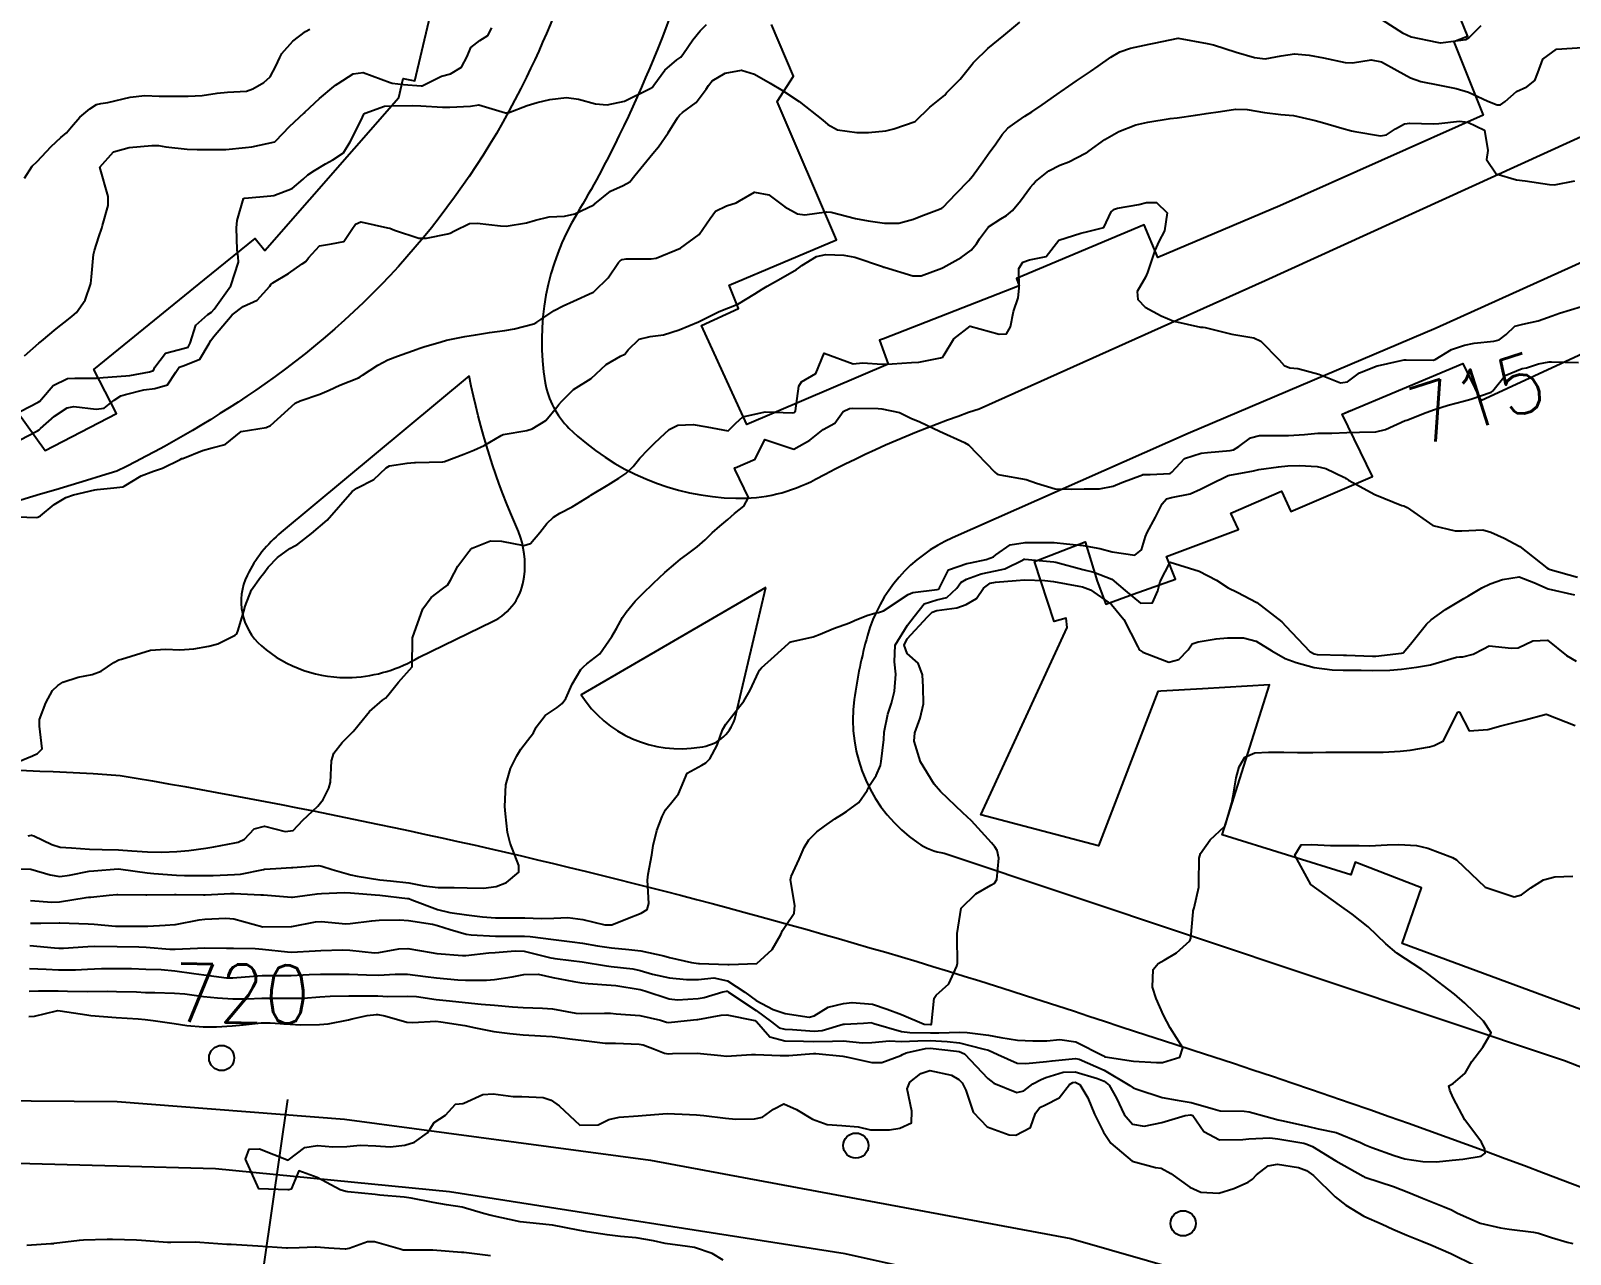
# Model space of a CAD drawing. Header units: metres. Extents: x 286371 to 293043, y 7462578 to 7466404.
# Drawn here: x 291376 to 291481.8, y 7463568.8 to 7463652.9 of the extents above; entities that cross this region are included whole.
import ezdxf
from ezdxf.enums import TextEntityAlignment as Align

# ---------------------------------------------------------------- set-up
doc = ezdxf.new("R2010")
doc.units = ezdxf.units.M
doc.header["$MEASUREMENT"] = 0
doc.linetypes.add('CONTINUO', pattern=[0])
for name, color, linetype in [('Cotas', 45, 'Continuous'), ('Curvas de Nivel 1m', 11, 'Continuous'), ('Curvas de Nivel 5m', 15, 'Continuous'), ('Edificações', 30, 'Continuous'), ('Linha Férrea', 20, 'Continuous'), ('PLACA_KM', 45, 'Continuous'), ('Postes', 20, 'Continuous'), ('Vias primárias', 230, 'Continuous')]:
    doc.layers.add(name, color=color, linetype=linetype)
doc.styles.add('Style-STANDARD', font='STANDARD.shx')

msp = doc.modelspace()

# ---------------------------------------------------------------- linework, layer by layer
at = {"layer": 'Curvas de Nivel 1m', "flags": 128}
for points, elevation in [([(291375.24, 7463624.78), (291376.43, 7463625.41), (291376.53, 7463625.48), (291376.63, 7463625.57), (291377.59, 7463626.41), (291378.46, 7463626.99), (291378.92, 7463627.08), (291380.45, 7463626.89), (291381, 7463626.96), (291381.69, 7463627.5), (291382.15, 7463627.8), (291382.47, 7463627.9), (291383.73, 7463628.21), (291384.48, 7463628.32), (291385.35, 7463628.57), (291385.94, 7463629.43), (291386.16, 7463629.77), (291386.5, 7463629.88), (291387.59, 7463630.33), (291388.23, 7463631.4), (291388.33, 7463631.6), (291388.53, 7463631.85), (291389.8, 7463633.37), (291390.56, 7463633.95), (291391.52, 7463634.39), (291392.39, 7463635.33), (291392.46, 7463635.45), (291392.59, 7463635.56), (291393.68, 7463636.22), (291394.61, 7463636.87), (291394.86, 7463637.04), (291395.05, 7463637.29), (291395.8, 7463638.11), (291396.63, 7463638.25), (291397.49, 7463638.4), (291398.03, 7463639.24), (291398.29, 7463639.6), (291398.65, 7463639.75), (291400.49, 7463639.36), (291400.65, 7463639.32), (291400.96, 7463639.2), (291402.64, 7463638.65), (291403.16, 7463638.65), (291404.64, 7463638.94), (291404.8, 7463638.99), (291405.08, 7463639.14), (291406.13, 7463639.65), (291406.65, 7463639.68), (291408.26, 7463639.48), (291408.65, 7463639.47), (291410.03, 7463639.69), (291410.66, 7463639.87), (291411.6, 7463640.1), (291412.66, 7463640.16), (291413.37, 7463640.3), (291414.67, 7463640.94), (291414.7, 7463640.97), (291414.73, 7463640.99), (291415.81, 7463641.86), (291416.69, 7463642.25), (291417.14, 7463642.52), (291417.49, 7463642.95), (291418.73, 7463644.45), (291419.11, 7463644.92), (291419.78, 7463645.88), (291420.42, 7463646.9), (291420.56, 7463647.1), (291420.77, 7463647.28), (291421.7, 7463647.96), (291422.4, 7463648.87), (291422.55, 7463649.12), (291422.8, 7463649.45), (291423.69, 7463649.97), (291424.81, 7463650.18), (291425.72, 7463649.91), (291426.8, 7463649.28), (291427.63, 7463648.79), (291428.78, 7463648.03), (291430.41, 7463646.75), (291430.76, 7463646.46), (291431.41, 7463646.08), (291432.75, 7463645.9), (291433.54, 7463645.91), (291434.75, 7463646.02), (291435.29, 7463646.14), (291436.76, 7463646.65), (291437.77, 7463647.64), (291438.79, 7463648.46), (291438.86, 7463648.55), (291438.92, 7463648.62), (291439.85, 7463649.57), (291440.67, 7463650.6), (291440.74, 7463650.68), (291440.83, 7463650.78), (291441.76, 7463651.66), (291442.85, 7463652.56), (291443.95, 7463653.47)], 711), ([(291468.87, 7463653.65), (291470.26, 7463652.74), (291470.85, 7463652.47), (291472.62, 7463652.11), (291472.84, 7463652.07), (291472.87, 7463652.07), (291473.24, 7463652.1), (291474.62, 7463652.3), (291474.85, 7463652.43), (291475.66, 7463653.26)], 711), ([(291374.42, 7463619.52), (291376.34, 7463619.44), (291376.45, 7463619.46), (291376.63, 7463619.57), (291377.56, 7463620.35), (291378.36, 7463620.81), (291378.9, 7463621), (291380.37, 7463621.34), (291380.53, 7463621.36), (291381.68, 7463621.49), (291382.3, 7463621.56), (291382.38, 7463621.59), (291383.56, 7463622.3), (291384.39, 7463622.64), (291385.01, 7463622.83), (291386.22, 7463623.43), (291386.34, 7463623.49), (291386.41, 7463623.51), (291387.77, 7463624.05), (291388.42, 7463624.23), (291389.33, 7463624.47), (291390.43, 7463625.36), (291392.15, 7463625.62), (291392.44, 7463625.76), (291394.14, 7463627.3), (291394.47, 7463627.46), (291395.84, 7463627.91), (291396.48, 7463628.2), (291397.21, 7463628.53), (291398.49, 7463629.05), (291398.61, 7463629.12), (291398.76, 7463629.23), (291399.81, 7463629.91), (291400.51, 7463630.29), (291401.17, 7463630.54), (291402.52, 7463631.02), (291402.64, 7463631.06), (291402.98, 7463631.17), (291404.17, 7463631.51), (291404.53, 7463631.62), (291405.79, 7463631.88), (291406.54, 7463632), (291407.49, 7463632.15), (291408.54, 7463632.3), (291409.21, 7463632.41), (291410.55, 7463632.76), (291410.75, 7463632.86), (291411.02, 7463633.05), (291411.94, 7463633.66), (291412.57, 7463634), (291413.27, 7463634.32), (291414.58, 7463634.91), (291414.64, 7463634.94), (291414.72, 7463634.99), (291415.66, 7463635.92), (291416.37, 7463636.97), (291416.49, 7463637.09), (291416.62, 7463637.17), (291416.89, 7463637.23), (291418.62, 7463637.21), (291418.96, 7463637.27), (291420.63, 7463637.95), (291421.9, 7463638.88), (291422.66, 7463640), (291423.04, 7463640.49), (291423.78, 7463640.85), (291424.45, 7463641.07), (291424.68, 7463641.21), (291425.71, 7463641.8), (291426.69, 7463641.62), (291427.79, 7463640.79), (291428.66, 7463640.31), (291429.18, 7463640.25), (291430.67, 7463640.44), (291430.98, 7463640.42), (291432.65, 7463640), (291433.53, 7463639.82), (291434.65, 7463639.68), (291435.64, 7463639.68), (291436.65, 7463639.95), (291437.15, 7463640.16), (291438.44, 7463640.63), (291438.6, 7463640.69), (291438.67, 7463640.74), (291439.58, 7463641.71), (291440.46, 7463642.6), (291440.56, 7463642.73), (291440.7, 7463642.91), (291441.41, 7463643.89), (291441.9, 7463644.58), (291442.25, 7463645.06), (291442.74, 7463645.76), (291443.12, 7463646.19), (291443.6, 7463646.55), (291444.29, 7463647.01), (291444.77, 7463647.33), (291445.5, 7463647.8), (291446.49, 7463648.51), (291446.66, 7463648.63), (291446.79, 7463648.72), (291447.85, 7463649.44), (291448.81, 7463650.1), (291449.33, 7463650.46), (291450.2, 7463651.07), (291450.83, 7463651.44), (291451.57, 7463651.69), (291452.84, 7463651.97), (291453.19, 7463652.04), (291454.84, 7463652.37), (291456.84, 7463652.02), (291457.26, 7463651.92), (291458.83, 7463651.42), (291460.08, 7463651.05), (291460.82, 7463650.97), (291461.93, 7463651.17), (291462.83, 7463651.3), (291463.85, 7463651.22), (291464.83, 7463651.04), (291466.32, 7463650.7), (291466.82, 7463650.68), (291468.1, 7463650.9), (291468.82, 7463650.75), (291469.9, 7463650.15), (291470.81, 7463649.65), (291471.53, 7463649.4), (291472.8, 7463649.14), (291473.95, 7463648.93), (291474.79, 7463648.68), (291476.13, 7463648.05), (291476.78, 7463647.81), (291477.01, 7463647.81), (291477.33, 7463648.04), (291478.11, 7463648.71), (291478.8, 7463649.03), (291479.35, 7463649.47), (291479.56, 7463650), (291479.9, 7463650.93), (291480.84, 7463651.62), (291482.64, 7463651.75)], 712), ([(291375.53, 7463630.56), (291376.52, 7463631.43), (291376.6, 7463631.5), (291376.69, 7463631.57), (291377.7, 7463632.4), (291378.55, 7463633.08), (291378.81, 7463633.28), (291379.11, 7463633.54), (291379.71, 7463634.38), (291380.08, 7463635.52), (291380.14, 7463635.98), (291380.28, 7463637.52), (291380.34, 7463637.8), (291380.63, 7463638.72), (291380.84, 7463639.32), (291380.9, 7463639.51), (291381.28, 7463640.89), (291381.27, 7463641.51), (291380.7, 7463643.51), (291381.65, 7463644.57), (291382.72, 7463644.87), (291384.28, 7463645.01), (291384.73, 7463645), (291385.24, 7463644.92), (291386.72, 7463644.76), (291387.39, 7463644.74), (291388.72, 7463644.72), (291389.36, 7463644.74), (291390.73, 7463644.86), (291391.15, 7463644.92), (291392.73, 7463645.26), (291392.77, 7463645.28), (291392.81, 7463645.32), (291393.75, 7463646.31), (291394.76, 7463647.25), (291394.79, 7463647.27), (291394.8, 7463647.29), (291395.82, 7463648.24), (291396.79, 7463649.05), (291396.91, 7463649.14), (291397.09, 7463649.26), (291398.12, 7463649.93), (291398.81, 7463650.03), (291400.67, 7463649.34), (291400.8, 7463649.29), (291401.58, 7463649.19), (291402.79, 7463649.1), (291402.86, 7463649.11), (291403.01, 7463649.17), (291404.2, 7463649.76), (291404.81, 7463649.94), (291405.56, 7463650.39), (291405.97, 7463651.13), (291406.22, 7463651.74), (291406.84, 7463652.23), (291407.39, 7463652.56), (291407.66, 7463653.1)], 709), ([(291375.54, 7463642.75), (291376.06, 7463643.58), (291376.4, 7463643.9), (291376.72, 7463644.25), (291377.36, 7463644.94), (291378.03, 7463645.56), (291378.42, 7463645.88), (291378.76, 7463646.28), (291379.34, 7463646.96), (291380.01, 7463647.53), (291380.47, 7463647.82), (291380.78, 7463647.9), (291381.25, 7463647.97), (291382.79, 7463648.33), (291383.81, 7463648.43), (291384.78, 7463648.4), (291385.81, 7463648.4), (291386.78, 7463648.39), (291387.75, 7463648.43), (291388.78, 7463648.61), (291389.49, 7463648.67), (291390.79, 7463648.75), (291391.23, 7463648.9), (291391.99, 7463649.34), (291392.41, 7463649.72), (291392.81, 7463650.46), (291393.08, 7463651.06), (291393.23, 7463651.32), (291393.97, 7463652.18), (291394.85, 7463652.83), (291395.15, 7463652.99)], 708), ([(291375.03, 7463602.64), (291376.09, 7463603.06), (291376.42, 7463603.23), (291376.75, 7463603.56), (291376.57, 7463605.12), (291376.55, 7463605.57), (291376.99, 7463606.71), (291377.45, 7463607.55), (291377.81, 7463607.9), (291378.16, 7463608.13), (291379.22, 7463608.48), (291380.17, 7463608.66), (291380.79, 7463608.89), (291381.68, 7463609.49), (291382.01, 7463609.66), (291382.19, 7463609.72), (291383.53, 7463610.13), (291384.2, 7463610.32), (291385.23, 7463610.4), (291386.2, 7463610.35), (291387.18, 7463610.43), (291388.2, 7463610.61), (291388.82, 7463610.77), (291390.02, 7463611.37), (291390.12, 7463611.46), (291390.22, 7463611.71), (291390.6, 7463613), (291390.71, 7463613.36), (291391.14, 7463614.47), (291391.76, 7463615.34), (291391.99, 7463615.63), (291392.28, 7463616.04), (291392.93, 7463616.69), (291393.77, 7463617.31), (291394.12, 7463617.49), (291394.31, 7463617.61), (291395.26, 7463618.35), (291396.33, 7463619.27), (291398.06, 7463621.24), (291398.37, 7463621.46), (291399.55, 7463622.05), (291400.4, 7463622.86), (291400.61, 7463623), (291401.83, 7463623.18), (291402.34, 7463623.23), (291402.4, 7463623.23), (291404.28, 7463623.27), (291404.4, 7463623.29), (291405.73, 7463623.8), (291406.41, 7463624.07), (291407.13, 7463624.39), (291408.3, 7463625.09), (291408.38, 7463625.13), (291408.43, 7463625.15), (291410.07, 7463625.42), (291410.43, 7463625.53), (291411.36, 7463626.12), (291412.12, 7463627.03), (291412.27, 7463627.22), (291412.46, 7463627.44), (291413.26, 7463628.23), (291414.48, 7463628.99), (291415.52, 7463629.96), (291416.51, 7463630.52), (291416.79, 7463630.68), (291417.02, 7463630.96), (291417.79, 7463631.69), (291418.53, 7463631.88), (291419.46, 7463631.99), (291420.54, 7463632.33), (291421.87, 7463632.88), (291422.32, 7463633.11), (291422.55, 7463633.24), (291423.28, 7463633.59), (291424.56, 7463634.1), (291425.74, 7463634.82), (291426.25, 7463635.14), (291426.58, 7463635.33), (291427.52, 7463635.86), (291428.6, 7463636.48), (291428.77, 7463636.6), (291428.97, 7463636.77), (291429.98, 7463637.39), (291430.62, 7463637.52), (291431.86, 7463637.48), (291432.61, 7463637.33), (291434.52, 7463636.69), (291434.6, 7463636.65), (291434.65, 7463636.64), (291436.6, 7463636.06), (291437.18, 7463636.06), (291438.6, 7463636.58), (291438.63, 7463636.6), (291438.69, 7463636.62), (291439.92, 7463637.3), (291440.62, 7463637.82), (291440.98, 7463638.24), (291441.19, 7463638.59), (291441.81, 7463639.41), (291442.66, 7463639.97), (291443.03, 7463640.19), (291443.46, 7463640.55), (291444.01, 7463641.21), (291444.69, 7463642.14), (291444.87, 7463642.36), (291445.04, 7463642.53), (291445.95, 7463643.27), (291446.71, 7463643.65), (291447.32, 7463643.89), (291448.46, 7463644.48), (291448.63, 7463644.57), (291448.73, 7463644.64), (291449.79, 7463645.41), (291450.75, 7463645.97), (291451.93, 7463646.42), (291452.76, 7463646.62), (291454.29, 7463646.85), (291454.76, 7463646.91), (291456.02, 7463647.1), (291456.77, 7463647.21), (291457.75, 7463647.35), (291458.77, 7463647.5), (291459.59, 7463647.48), (291460.77, 7463647.28), (291461.9, 7463647.13), (291462.77, 7463647.06), (291464.26, 7463646.73), (291464.76, 7463646.59), (291466.09, 7463646.2), (291466.75, 7463646.02), (291466.98, 7463645.96), (291468.75, 7463645.68), (291469.16, 7463645.74), (291469.78, 7463646.15), (291470.41, 7463646.49), (291470.76, 7463646.55), (291472.37, 7463646.5), (291472.76, 7463646.52), (291474.17, 7463646.67), (291474.76, 7463646.61), (291475.91, 7463646.06), (291476.13, 7463644.66), (291476.04, 7463644.05), (291476.71, 7463643.07), (291478.09, 7463642.64), (291478.7, 7463642.57), (291480.37, 7463642.32), (291480.7, 7463642.31), (291482.1, 7463642.57)], 713), ([(291375.79, 7463597.58), (291376, 7463597.62), (291376.18, 7463597.57), (291377.4, 7463596.97), (291377.99, 7463596.8), (291378.77, 7463596.75), (291379.99, 7463596.66), (291380.86, 7463596.64), (291381.99, 7463596.61), (291382.91, 7463596.55), (291383.99, 7463596.48), (291384.97, 7463596.46), (291385.99, 7463596.5), (291386.83, 7463596.57), (291387.99, 7463596.73), (291388.55, 7463596.83), (291390, 7463597.1), (291390.21, 7463597.15), (291390.65, 7463597.35), (291391.31, 7463598.05), (291392.02, 7463598.24), (291393.45, 7463597.88), (291394.01, 7463597.94), (291394.67, 7463598.65), (291395.33, 7463599.28), (291395.7, 7463599.62), (291396.05, 7463600.06), (291396.46, 7463600.86), (291396.56, 7463601.27), (291396.64, 7463602.72), (291396.8, 7463603.26), (291397.37, 7463603.99), (291398.12, 7463604.75), (291398.35, 7463605.01), (291398.53, 7463605.24), (291399.24, 7463606.12), (291400.15, 7463606.89), (291400.34, 7463607.03), (291400.51, 7463607.21), (291401.24, 7463608.13), (291402.18, 7463609.18), (291402.21, 7463611.18), (291402.91, 7463613.16), (291403.48, 7463613.94), (291404.27, 7463614.55), (291404.61, 7463614.8), (291404.81, 7463615.14), (291405.31, 7463616.11), (291406.08, 7463617.12), (291406.19, 7463617.24), (291406.31, 7463617.33), (291407.57, 7463617.84), (291408.32, 7463617.82), (291409.85, 7463617.52), (291410.31, 7463617.65), (291410.96, 7463618.41), (291411.44, 7463619.04), (291411.9, 7463619.47), (291412.34, 7463619.75), (291413.17, 7463620.19), (291414.36, 7463620.92), (291414.41, 7463620.95), (291414.47, 7463620.99), (291415.66, 7463621.69), (291416.38, 7463622.15), (291416.86, 7463622.48), (291417.37, 7463622.95), (291417.83, 7463623.52), (291418.41, 7463624.12), (291418.82, 7463624.53), (291419.22, 7463624.92), (291419.85, 7463625.5), (291420.44, 7463625.78), (291421.49, 7463625.84), (291422.44, 7463625.67), (291423.9, 7463625.39), (291424.44, 7463625.93), (291424.92, 7463626.37), (291426.45, 7463626.7), (291428.3, 7463626.63), (291428.45, 7463626.66), (291428.53, 7463626.77), (291428.77, 7463628.48), (291428.94, 7463628.77), (291429.92, 7463629.33), (291430.51, 7463630.74), (291432.5, 7463630), (291433.14, 7463630.07), (291434.5, 7463629.98), (291435.17, 7463630), (291436.51, 7463630.1), (291437.02, 7463630.13), (291438.51, 7463630.41), (291438.66, 7463630.47), (291438.75, 7463630.62), (291439.41, 7463631.73), (291440.54, 7463632.59), (291442.54, 7463632.04), (291443.03, 7463632.07), (291443.31, 7463632.55), (291443.52, 7463633.59), (291443.85, 7463634.55), (291443.92, 7463635.21), (291443.89, 7463636.55), (291444.17, 7463636.98), (291444.61, 7463637.15), (291445.76, 7463637.38), (291446.63, 7463638.5), (291448.14, 7463638.99), (291448.64, 7463639.1), (291449.73, 7463639.38), (291450.24, 7463640.45), (291450.47, 7463640.64), (291450.67, 7463640.71), (291452.13, 7463640.96), (291452.67, 7463641.08), (291453.35, 7463641.08), (291454.09, 7463640.39), (291453.9, 7463639.14), (291453.5, 7463638.4), (291453.24, 7463637.79), (291452.77, 7463636.41), (291452.73, 7463636.28), (291452.6, 7463635.95), (291452.03, 7463634.98), (291452.07, 7463634.42), (291452.57, 7463633.9), (291453.66, 7463633.3), (291454.55, 7463632.93), (291456.37, 7463632.53), (291456.55, 7463632.52), (291456.7, 7463632.5), (291457.34, 7463632.34), (291458.54, 7463632.05), (291460.04, 7463631.8), (291460.53, 7463631.56), (291461.79, 7463630.27), (291462.13, 7463629.88), (291462.51, 7463629.73), (291463.06, 7463629.69), (291464.5, 7463629.3), (291466, 7463628.69), (291466.49, 7463628.77), (291467.3, 7463629.38), (291468.51, 7463629.87), (291468.75, 7463629.92), (291469.76, 7463630.15), (291470.38, 7463630.27), (291470.52, 7463630.28), (291472.36, 7463630.25), (291472.51, 7463630.31), (291473.62, 7463630.99), (291474.53, 7463631.28), (291475.18, 7463631.42), (291476.53, 7463631.57), (291476.91, 7463631.66), (291477.38, 7463632.03), (291477.98, 7463632.59), (291478.54, 7463632.74), (291479.58, 7463632.96), (291480.55, 7463633.31), (291481.06, 7463633.48), (291482.56, 7463633.95)], 714), ([(291375.94, 7463593.14), (291377.4, 7463593.02), (291377.94, 7463593.04), (291379.76, 7463593.34), (291379.94, 7463593.35), (291380.1, 7463593.35), (291381.36, 7463593.49), (291381.88, 7463593.55), (291381.95, 7463593.55), (291383.88, 7463593.52), (291383.95, 7463593.52), (291385.83, 7463593.54), (291385.95, 7463593.54), (291387.83, 7463593.52), (291387.95, 7463593.52), (291389.7, 7463593.61), (291389.95, 7463593.61), (291391.77, 7463593.51), (291391.95, 7463593.51), (291393.88, 7463593.37), (291393.95, 7463593.37), (291395.64, 7463593.59), (291395.95, 7463593.62), (291397.53, 7463593.67), (291397.95, 7463593.65), (291399.63, 7463593.53), (291399.95, 7463593.5), (291401.86, 7463593.27), (291401.95, 7463593.26), (291402.15, 7463593.18), (291403.93, 7463592.52), (291404.77, 7463592.3), (291405.92, 7463592.14), (291407.01, 7463592.02), (291407.92, 7463591.95), (291409.04, 7463591.95), (291409.92, 7463591.94), (291411.07, 7463591.89), (291411.92, 7463591.92), (291412.87, 7463591.97), (291413.92, 7463591.82), (291415.43, 7463591.46), (291415.91, 7463591.46), (291416.98, 7463591.89), (291417.92, 7463592.27), (291418.34, 7463592.52), (291418.44, 7463592.93), (291418.36, 7463594.53), (291418.4, 7463594.93), (291418.65, 7463596.26), (291418.74, 7463596.92), (291418.99, 7463597.94), (291419.36, 7463598.91), (291419.6, 7463599.35), (291420.04, 7463599.88), (291420.5, 7463600.45), (291420.67, 7463600.9), (291421.09, 7463601.87), (291422.09, 7463602.44), (291422.36, 7463602.59), (291422.65, 7463602.87), (291423.15, 7463603.81), (291423.52, 7463604.85), (291423.74, 7463605.24), (291424.14, 7463605.76), (291424.62, 7463606.36), (291424.97, 7463606.83), (291425.41, 7463607.58), (291425.98, 7463608.82), (291426.05, 7463608.95), (291426.19, 7463609.11), (291427.08, 7463609.92), (291428.04, 7463610.79), (291428.14, 7463610.87), (291428.22, 7463610.9), (291429.75, 7463611.24), (291430.22, 7463611.42), (291431.14, 7463611.83), (291432.24, 7463612.2), (291432.6, 7463612.36), (291433.43, 7463612.71), (291434.05, 7463612.9), (291434.25, 7463612.92), (291434.59, 7463613.03), (291436.27, 7463614.16), (291436.61, 7463614.3), (291438.27, 7463614.51), (291438.36, 7463614.53), (291438.43, 7463614.62), (291439.06, 7463615.84), (291440.3, 7463616.29), (291440.56, 7463616.33), (291441.64, 7463616.57), (291442.14, 7463616.74), (291442.31, 7463616.88), (291443.3, 7463617.57), (291444.32, 7463617.73), (291445.12, 7463617.72), (291446.32, 7463617.72), (291447.16, 7463617.64), (291448.31, 7463617.52), (291449.46, 7463617.31), (291450.31, 7463617.08), (291451.86, 7463616.86), (291452.31, 7463617.22), (291452.59, 7463618.14), (291452.71, 7463618.41), (291453.29, 7463619.46), (291453.74, 7463620.39), (291454.04, 7463620.72), (291454.37, 7463620.82), (291455.66, 7463621.07), (291456.37, 7463621.39), (291457.01, 7463621.71), (291458.27, 7463622.33), (291458.37, 7463622.35), (291458.39, 7463622.36), (291460.03, 7463622.66), (291460.39, 7463622.74), (291461.74, 7463622.93), (291462.39, 7463622.99), (291463.17, 7463623.02), (291464.39, 7463622.96), (291464.98, 7463622.81), (291466.28, 7463622.2), (291466.34, 7463622.15), (291466.38, 7463622.12), (291466.55, 7463622.02), (291468.37, 7463621.03), (291470.21, 7463620.28), (291470.36, 7463620.24), (291470.58, 7463620.13), (291472.34, 7463618.89), (291473.89, 7463618.52), (291474.33, 7463618.52), (291475.79, 7463618.59), (291476.33, 7463618.44), (291477.25, 7463618.03), (291478.32, 7463617.45), (291480.18, 7463615.99), (291480.29, 7463615.91), (291480.41, 7463615.87), (291482.29, 7463615.35)], 716), ([(291375.93, 7463591.57), (291376.65, 7463591.57), (291377.91, 7463591.59), (291377.95, 7463591.59), (291379.91, 7463591.53), (291380.31, 7463591.51), (291381.79, 7463591.37), (291381.91, 7463591.36), (291382.03, 7463591.36), (291383.91, 7463591.36), (291384, 7463591.36), (291385.2, 7463591.44), (291385.86, 7463591.48), (291385.92, 7463591.49), (291387.53, 7463591.8), (291387.92, 7463591.84), (291389.37, 7463591.92), (291389.92, 7463591.88), (291391.91, 7463591.33), (291393.87, 7463591.35), (291393.91, 7463591.35), (291395.53, 7463591.67), (291395.92, 7463591.69), (291397.63, 7463591.53), (291397.92, 7463591.54), (291399.41, 7463591.73), (291399.92, 7463591.77), (291401.31, 7463591.81), (291401.92, 7463591.76), (291403.57, 7463591.51), (291403.92, 7463591.42), (291404.8, 7463591.14), (291405.9, 7463590.82), (291406.24, 7463590.78), (291407.9, 7463590.67), (291408.32, 7463590.67), (291409.9, 7463590.69), (291410.3, 7463590.66), (291411.9, 7463590.46), (291413.19, 7463590.3), (291413.89, 7463590.2), (291414.92, 7463590.02), (291415.89, 7463589.87), (291417.07, 7463589.77), (291417.89, 7463589.68), (291419.47, 7463589.33), (291419.88, 7463589.22), (291421.39, 7463588.88), (291421.87, 7463588.8), (291421.94, 7463588.8), (291423.87, 7463588.74), (291423.98, 7463588.73), (291425.87, 7463588.81), (291426.93, 7463589.76), (291427.52, 7463590.79), (291427.63, 7463591.06), (291427.91, 7463591.49), (291428.43, 7463592.27), (291428.48, 7463592.78), (291428.2, 7463594.54), (291428.23, 7463594.78), (291428.79, 7463595.96), (291429.12, 7463596.77), (291429.45, 7463597.31), (291430.01, 7463597.85), (291430.53, 7463598.23), (291431.24, 7463598.74), (291431.71, 7463599.05), (291432.03, 7463599.24), (291432.88, 7463599.87), (291433.45, 7463600.7), (291433.66, 7463601.1), (291434.07, 7463601.73), (291434.37, 7463602.4), (291434.42, 7463602.69), (291434.6, 7463604.2), (291434.63, 7463604.69), (291434.88, 7463605.94), (291435.14, 7463606.68), (291435.33, 7463607.51), (291435.44, 7463608.68), (291435.33, 7463609.54), (291435.38, 7463610.68), (291436.23, 7463612.05), (291436.68, 7463612.65), (291437.37, 7463613.52), (291438.26, 7463613.78), (291438.94, 7463613.94), (291439.62, 7463614.6), (291439.9, 7463614.98), (291440.28, 7463615.2), (291441.29, 7463615.58), (291442.29, 7463615.79), (291442.93, 7463615.92), (291444.18, 7463616.54), (291444.26, 7463616.58), (291444.3, 7463616.59), (291445.04, 7463616.52), (291446.3, 7463616.39), (291446.44, 7463616.37), (291448.29, 7463615.88), (291449.05, 7463615.69), (291450.28, 7463615.21), (291451.19, 7463614.43), (291452.25, 7463613.56), (291453.07, 7463613.59), (291453.44, 7463614.4), (291453.61, 7463615.05), (291454.29, 7463616.38), (291456.29, 7463615.77), (291457.48, 7463615.13), (291458.27, 7463614.62), (291458.9, 7463614.31), (291460.25, 7463613.61), (291461.97, 7463612.27), (291462.23, 7463611.99), (291463.88, 7463610.24), (291464.2, 7463610.07), (291464.4, 7463610.03), (291466.2, 7463609.99), (291466.42, 7463609.98), (291468.2, 7463609.92), (291468.44, 7463609.93), (291470.2, 7463610.12), (291470.31, 7463610.14), (291470.82, 7463610.74), (291471.91, 7463612.11), (291472.24, 7463612.42), (291473.21, 7463613.13), (291474.26, 7463613.75), (291474.47, 7463613.87), (291474.8, 7463614.07), (291475.72, 7463614.61), (291476.28, 7463614.88), (291477.13, 7463615.18), (291478.28, 7463615.36), (291479.29, 7463614.99), (291480.27, 7463614.54), (291482.09, 7463614.14)], 717), ([(291375.89, 7463590.03), (291377.58, 7463589.87), (291377.89, 7463589.85), (291378.2, 7463589.86), (291379.89, 7463589.98), (291380.37, 7463589.99), (291381.89, 7463589.98), (291383.4, 7463589.95), (291383.89, 7463589.92), (291385.53, 7463589.79), (291385.89, 7463589.78), (291387.43, 7463589.86), (291387.89, 7463589.88), (291389.41, 7463589.85), (291389.89, 7463589.85), (291391.39, 7463589.84), (291391.89, 7463589.79), (291393.6, 7463589.6), (291393.89, 7463589.59), (291395.5, 7463589.67), (291395.89, 7463589.7), (291397.4, 7463589.75), (291397.89, 7463589.71), (291399.58, 7463589.53), (291399.89, 7463589.55), (291401.27, 7463589.82), (291401.89, 7463589.83), (291403.49, 7463589.56), (291403.88, 7463589.5), (291405.65, 7463589.36), (291405.88, 7463589.36), (291407.44, 7463589.54), (291407.88, 7463589.57), (291409.27, 7463589.68), (291409.88, 7463589.65), (291411.72, 7463589.2), (291411.88, 7463589.16), (291411.99, 7463589.15), (291413.1, 7463589.02), (291413.87, 7463588.91), (291415.54, 7463588.64), (291415.87, 7463588.6), (291417.35, 7463588.43), (291417.86, 7463588.33), (291418.71, 7463588.07), (291419.86, 7463587.81), (291421.04, 7463587.71), (291421.86, 7463587.71), (291422.91, 7463587.81), (291423.86, 7463587.62), (291425.05, 7463586.83), (291425.84, 7463586.26), (291426.99, 7463585.64), (291427.82, 7463585.37), (291429.47, 7463585.11), (291429.82, 7463585.2), (291430.77, 7463585.8), (291431.83, 7463586.05), (291432.42, 7463586.13), (291433.83, 7463586.02), (291434.84, 7463585.67), (291435.82, 7463585.31), (291437.37, 7463584.64), (291437.81, 7463584.62), (291437.83, 7463584.62), (291437.89, 7463584.63), (291438.06, 7463586.41), (291438.2, 7463586.63), (291439.07, 7463587.4), (291439.63, 7463588.61), (291439.66, 7463588.82), (291439.64, 7463590.61), (291439.65, 7463590.87), (291439.93, 7463592.6), (291440.93, 7463593.6), (291441.96, 7463594.19), (291442.21, 7463594.32), (291442.38, 7463594.57), (291442.52, 7463596.03), (291442.4, 7463596.57), (291442.24, 7463596.81), (291442, 7463597.09), (291440.63, 7463598.6), (291440.03, 7463599.15), (291438.5, 7463600.63), (291438.06, 7463601.13), (291437.13, 7463602.65), (291436.69, 7463604.07), (291436.73, 7463604.66), (291437.11, 7463605.67), (291437.34, 7463606.65), (291437.32, 7463607.8), (291437.26, 7463608.64), (291436.97, 7463609.43), (291436.2, 7463610.1), (291436, 7463610.67), (291436.22, 7463611.11), (291437.61, 7463612.63), (291437.92, 7463612.95), (291438.25, 7463613.05), (291439.62, 7463613.24), (291440.26, 7463613.46), (291440.97, 7463613.87), (291441.45, 7463614.58), (291441.91, 7463614.94), (291442.28, 7463615.01), (291443.71, 7463615.11), (291444.28, 7463615.17), (291445.67, 7463615.12), (291446.27, 7463615.04), (291448.01, 7463614.74), (291448.27, 7463614.68), (291448.82, 7463614.47), (291450.25, 7463613.47), (291451.1, 7463612.43), (291452.07, 7463610.55), (291452.14, 7463610.42), (291452.2, 7463610.34), (291452.42, 7463610.19), (291454.19, 7463609.5), (291454.88, 7463609.68), (291455.52, 7463610.36), (291455.81, 7463610.76), (291456.21, 7463610.91), (291457.45, 7463611.1), (291458.22, 7463611.17), (291459.34, 7463611.18), (291460.21, 7463610.96), (291461.27, 7463610.28), (291462.2, 7463609.75), (291462.96, 7463609.48), (291464.19, 7463609.14), (291465.43, 7463608.97), (291466.19, 7463608.96), (291467.42, 7463608.95), (291468.19, 7463608.94), (291469.39, 7463608.96), (291470.19, 7463609.03), (291471.22, 7463609.16), (291472.19, 7463609.33), (291473.97, 7463609.85), (291474.2, 7463609.88), (291474.4, 7463609.87), (291475.13, 7463610.06), (291475.83, 7463610.43), (291476.21, 7463610.62), (291477.75, 7463610.48), (291478.21, 7463610.5), (291479.23, 7463610.98), (291480.22, 7463611.02), (291481.53, 7463609.96), (291482.2, 7463609.58)], 718), ([(291375.87, 7463588.45), (291377.01, 7463588.42), (291377.87, 7463588.37), (291379.03, 7463588.37), (291379.87, 7463588.42), (291380.82, 7463588.46), (291381.87, 7463588.47), (291382.89, 7463588.45), (291383.87, 7463588.42), (291384.92, 7463588.39), (291385.87, 7463588.29), (291387.16, 7463588.11), (291387.86, 7463588.03), (291389.41, 7463587.82), (291389.86, 7463587.81), (291391.27, 7463587.94), (291391.86, 7463587.98), (291393.2, 7463587.98), (291393.86, 7463587.98), (291395.1, 7463588.05), (291395.87, 7463588.08), (291397.05, 7463588.07), (291397.86, 7463588.07), (291399.05, 7463588.03), (291399.86, 7463588.01), (291401, 7463588.06), (291401.86, 7463588.08), (291403.1, 7463587.92), (291403.85, 7463587.81), (291405.31, 7463587.68), (291405.85, 7463587.65), (291407.3, 7463587.66), (291407.85, 7463587.7), (291409.05, 7463587.88), (291409.86, 7463588.05), (291410.85, 7463588.06), (291411.86, 7463587.84), (291413.3, 7463587.56), (291413.85, 7463587.48), (291414.29, 7463587.44), (291415.85, 7463587.32), (291416.17, 7463587.29), (291417.85, 7463587.02), (291418.17, 7463586.93), (291419.84, 7463586.37), (291420.42, 7463586.31), (291421.84, 7463586.39), (291422.25, 7463586.46), (291423.54, 7463586.85), (291423.78, 7463586.91), (291423.84, 7463586.9), (291423.93, 7463586.84), (291425.83, 7463585.57), (291426.89, 7463584.8), (291427.41, 7463584.39), (291427.81, 7463584.28), (291428.32, 7463584.26), (291429.81, 7463584.15), (291430.37, 7463584.19), (291431.81, 7463584.63), (291431.89, 7463584.64), (291433.21, 7463584.7), (291433.77, 7463584.74), (291433.81, 7463584.73), (291433.91, 7463584.69), (291435.81, 7463584.12), (291436.39, 7463584.07), (291437.81, 7463584.05), (291438.38, 7463584.05), (291439.81, 7463584.09), (291440.34, 7463584.07), (291441.8, 7463583.87), (291442.65, 7463583.71), (291443.8, 7463583.54), (291444.85, 7463583.48), (291445.8, 7463583.5), (291446.71, 7463583.59), (291447.8, 7463583.42), (291449.7, 7463582.46), (291449.77, 7463582.42), (291449.83, 7463582.39), (291451.77, 7463582.1), (291453.36, 7463581.99), (291453.77, 7463581.99), (291454.96, 7463582.37), (291455.15, 7463583), (291454.29, 7463584.38), (291453.82, 7463585.26), (291453.32, 7463586.39), (291453.07, 7463587.18), (291453.12, 7463588.4), (291453.47, 7463588.8), (291453.88, 7463589.03), (291454.72, 7463589.54), (291455.64, 7463590.36), (291455.72, 7463590.55), (291455.86, 7463592.36), (291455.87, 7463592.42), (291455.94, 7463592.63), (291456.26, 7463594.05), (291456.27, 7463594.35), (291456.29, 7463596.05), (291456.37, 7463596.35), (291457.05, 7463597.3), (291458.02, 7463598.22), (291458.07, 7463598.28), (291458.09, 7463598.32), (291458.53, 7463599.84), (291458.63, 7463600.32), (291458.82, 7463601.57), (291459.03, 7463602.31), (291459.43, 7463602.97), (291460.1, 7463603.27), (291461.05, 7463603.33), (291462.1, 7463603.32), (291463.04, 7463603.31), (291464.1, 7463603.31), (291465, 7463603.32), (291466.1, 7463603.33), (291466.96, 7463603.33), (291468.1, 7463603.32), (291468.94, 7463603.33), (291470.1, 7463603.39), (291470.78, 7463603.46), (291472.11, 7463603.68), (291472.44, 7463603.78), (291473.09, 7463604.1), (291473.94, 7463605.87), (291474.07, 7463606.08), (291474.14, 7463606.1), (291474.19, 7463606.07), (291474.85, 7463604.79), (291476.13, 7463604.89), (291477.02, 7463605.14), (291478.13, 7463605.41), (291478.61, 7463605.53), (291480.14, 7463605.93), (291480.21, 7463605.92), (291482.13, 7463605.16)], 719), ([(291375.82, 7463585.16), (291376.21, 7463585.19), (291377.74, 7463585.56), (291377.81, 7463585.57), (291377.99, 7463585.55), (291379.82, 7463585.27), (291380.1, 7463585.24), (291381.82, 7463585.09), (291383.35, 7463584.99), (291383.82, 7463584.96), (291384.37, 7463584.89), (291385.81, 7463584.67), (291386.69, 7463584.54), (291387.81, 7463584.45), (291388.73, 7463584.46), (291389.81, 7463584.52), (291390.57, 7463584.59), (291391.81, 7463584.73), (291392.41, 7463584.73), (291393.8, 7463584.63), (291394.5, 7463584.6), (291395.8, 7463584.61), (291396.41, 7463584.66), (291397.81, 7463584.93), (291398.05, 7463585), (291399.09, 7463585.23), (291399.72, 7463585.31), (291399.82, 7463585.31), (291400.31, 7463585.21), (291401.81, 7463584.77), (291402.23, 7463584.75), (291403.81, 7463584.83), (291404.16, 7463584.8), (291405.81, 7463584.54), (291406.53, 7463584.39), (291407.8, 7463584.14), (291408.89, 7463583.99), (291409.8, 7463583.9), (291411.01, 7463583.84), (291411.8, 7463583.78), (291413.2, 7463583.61), (291413.79, 7463583.53), (291415.44, 7463583.33), (291415.79, 7463583.32), (291416.15, 7463583.33), (291417.79, 7463583.27), (291418.06, 7463583.21), (291418.83, 7463582.92), (291419.52, 7463582.65), (291419.78, 7463582.6), (291420.07, 7463582.61), (291421.78, 7463582.65), (291423.4, 7463582.48), (291423.78, 7463582.43), (291425.51, 7463582.54), (291425.78, 7463582.56), (291427.48, 7463582.49), (291427.78, 7463582.48), (291428.07, 7463582.49), (291429.78, 7463582.61), (291429.93, 7463582.61), (291431.78, 7463582.43), (291432.13, 7463582.36), (291433.77, 7463581.99), (291434.46, 7463582), (291435.78, 7463582.49), (291435.89, 7463582.55), (291436.15, 7463582.66), (291437.46, 7463582.97), (291437.79, 7463582.98), (291439.61, 7463582.78), (291439.79, 7463582.76), (291440.14, 7463582.6), (291441.76, 7463580.9), (291442.17, 7463580.57), (291443.74, 7463579.94), (291444.22, 7463580.06), (291444.85, 7463580.53), (291445.43, 7463580.84), (291445.75, 7463580.96), (291446.93, 7463581.33), (291447.76, 7463581.36), (291449.3, 7463580.91), (291449.75, 7463580.72), (291450.1, 7463580.45), (291450.61, 7463579.56), (291451.12, 7463578.43), (291451.7, 7463577.76), (291452.5, 7463577.62), (291453.71, 7463577.87), (291455.31, 7463578.36), (291455.71, 7463578.41), (291455.85, 7463578.35), (291456.6, 7463577.25), (291457.69, 7463576.68), (291459.28, 7463576.71), (291459.69, 7463576.75), (291461.15, 7463576.82), (291461.69, 7463576.76), (291463.47, 7463576.45), (291463.69, 7463576.4), (291464.07, 7463576.23), (291465.67, 7463575.24), (291467.56, 7463574.18), (291467.65, 7463574.13), (291467.73, 7463574.09), (291469.64, 7463573.47), (291470.69, 7463573.08), (291471.63, 7463572.69), (291473.12, 7463572.09), (291473.62, 7463571.87), (291474.05, 7463571.65), (291475.61, 7463570.97), (291477, 7463570.64), (291477.6, 7463570.55), (291479.26, 7463570.34), (291479.6, 7463570.27), (291480.51, 7463569.98), (291481.59, 7463569.66), (291481.97, 7463569.57)], 721), ([(291423.57, 7463568.41), (291422.8, 7463568.87), (291421.58, 7463569.28), (291421.11, 7463569.36), (291419.58, 7463569.56), (291418.77, 7463569.74), (291417.59, 7463569.95), (291416.5, 7463570.05), (291415.59, 7463570.16), (291414.22, 7463570.37), (291413.6, 7463570.48), (291411.82, 7463570.82), (291411.6, 7463570.85), (291409.6, 7463571.06), (291407.61, 7463571.48), (291407.09, 7463571.63), (291405.62, 7463572.05), (291404.54, 7463572.23), (291403.62, 7463572.39), (291402.12, 7463572.69), (291401.63, 7463572.75), (291399.95, 7463572.89), (291399.63, 7463572.92), (291397.75, 7463573.12), (291397.63, 7463573.14), (291397.24, 7463573.25), (291395.65, 7463574.1), (291394.39, 7463574.56), (291393.86, 7463573.3), (291393.69, 7463573.25), (291393.63, 7463573.25), (291391.63, 7463573.33), (291390.72, 7463575.35), (291390.98, 7463576.04), (291391.68, 7463576.08), (291393.66, 7463575.3), (291394.79, 7463576.17), (291395.68, 7463576.29), (291396.73, 7463576.21), (291397.68, 7463576.23), (291398.6, 7463576.31), (291399.68, 7463576.27), (291400.67, 7463576.2), (291401.68, 7463576.33), (291402.33, 7463576.52), (291403.23, 7463577.16), (291403.41, 7463577.44), (291403.7, 7463577.88), (291404.46, 7463578.39), (291405.17, 7463579.13), (291405.67, 7463579.18), (291405.73, 7463579.2), (291407.04, 7463579.8), (291407.74, 7463579.85), (291409.13, 7463579.67), (291409.73, 7463579.66), (291411.18, 7463579.59), (291411.73, 7463579.42), (291412.28, 7463579.03), (291413.7, 7463577.69), (291414.97, 7463577.72), (291415.71, 7463578.09), (291416.42, 7463578.25), (291417.71, 7463578.33), (291418.26, 7463578.39), (291419.72, 7463578.49), (291421.25, 7463578.42), (291421.72, 7463578.4), (291422.22, 7463578.37), (291423.71, 7463578.17), (291424.44, 7463578.11), (291425.71, 7463578.12), (291426.27, 7463578.25), (291427.01, 7463578.8), (291427.73, 7463579.15), (291428.61, 7463578.77), (291429.71, 7463578.11), (291430.72, 7463577.73), (291431.71, 7463577.67), (291432.84, 7463577.57), (291433.7, 7463577.38), (291435, 7463577.38), (291435.71, 7463577.49), (291436.51, 7463577.85), (291436.54, 7463578.65), (291436.21, 7463580.2), (291436.4, 7463580.65), (291437.16, 7463581.24), (291437.77, 7463581.44), (291439.25, 7463581.13), (291439.76, 7463580.84), (291439.98, 7463580.6), (291440.24, 7463580.1), (291440.74, 7463578.59), (291441.7, 7463577.59), (291443.22, 7463577.03), (291443.69, 7463577), (291444.69, 7463577.54), (291445.04, 7463578.52), (291445.34, 7463578.91), (291445.72, 7463579.1), (291446.65, 7463579.58), (291447.37, 7463580.49), (291447.6, 7463580.63), (291447.75, 7463580.64), (291448.07, 7463580.48), (291448.63, 7463579.57), (291449.09, 7463578.46), (291449.7, 7463577.21), (291450.21, 7463576.45), (291451.67, 7463575.22), (291453.27, 7463574.79), (291453.66, 7463574.74), (291454.34, 7463574.38), (291455.64, 7463573.44), (291456.39, 7463573.1), (291457.63, 7463573.03), (291458.66, 7463573.34), (291459.65, 7463573.78), (291459.96, 7463573.98), (291460.22, 7463574.29), (291461.02, 7463574.91), (291461.67, 7463575.02), (291463.11, 7463574.79), (291463.66, 7463574.59), (291464.15, 7463574.23), (291465.63, 7463572.77), (291466.36, 7463572.19), (291467.61, 7463571.45), (291468.86, 7463570.9), (291469.6, 7463570.56), (291470.56, 7463570.13), (291471.59, 7463569.73), (291472.21, 7463569.48), (291473.58, 7463568.88), (291475.25, 7463568.06)], 722), ([(291375.7, 7463569.45), (291377.33, 7463569.56), (291377.55, 7463569.57), (291377.57, 7463569.58), (291379.31, 7463569.8), (291379.58, 7463569.82), (291381.21, 7463569.87), (291381.58, 7463569.87), (291383.23, 7463569.82), (291383.58, 7463569.8), (291385.35, 7463569.66), (291385.58, 7463569.66), (291387.31, 7463569.67), (291387.58, 7463569.66), (291389.43, 7463569.52), (291389.58, 7463569.52), (291389.73, 7463569.53), (291391.58, 7463569.41), (291392.91, 7463569.31), (291393.54, 7463569.27), (291393.57, 7463569.27), (291393.6, 7463569.27), (291394.41, 7463569.29), (291395.52, 7463569.33), (291395.57, 7463569.33), (291396.45, 7463569.26), (291397.57, 7463569.19), (291397.63, 7463569.19), (291397.85, 7463569.24), (291399.11, 7463569.7), (291399.58, 7463569.7), (291401.36, 7463569.19), (291401.57, 7463569.14), (291401.62, 7463569.14), (291403.57, 7463569.12), (291403.61, 7463569.12), (291405.57, 7463568.98), (291405.73, 7463568.96), (291407.57, 7463568.74)], 722)]:
    msp.add_lwpolyline(points, dxfattribs=dict(at, elevation=elevation))
at = {"layer": 'Curvas de Nivel 5m', "flags": 128}
for points, elevation in [([(291375.28, 7463626.76), (291376.46, 7463627.37), (291376.59, 7463627.45), (291376.7, 7463627.57), (291377.51, 7463628.52), (291378.49, 7463628.99), (291379, 7463629.02), (291380.49, 7463629.02), (291380.93, 7463629.07), (291382.49, 7463629.17), (291382.77, 7463629.2), (291384.12, 7463629.46), (291384.4, 7463629.55), (291384.5, 7463629.77), (291385.22, 7463630.73), (291386.52, 7463631.07), (291386.78, 7463631.16), (291386.91, 7463631.42), (291387.31, 7463632.65), (291388.13, 7463633.4), (291388.39, 7463633.56), (291388.56, 7463633.75), (291389.71, 7463635.37), (291390.23, 7463636.98), (291390.21, 7463637.36), (291390.15, 7463637.84), (291390.11, 7463639.36), (291390.15, 7463639.86), (291390.59, 7463641.36), (291390.65, 7463641.38), (291390.67, 7463641.39), (291392.46, 7463641.55), (291392.68, 7463641.58), (291393.93, 7463642.06), (291394.69, 7463642.69), (291395.01, 7463642.98), (291395.47, 7463643.28), (291396.23, 7463643.75), (291396.72, 7463644.02), (291397.46, 7463644.51), (291397.92, 7463645.25), (291398.2, 7463645.79), (291398.76, 7463646.95), (291398.85, 7463647.15), (291398.95, 7463647.23), (291400.28, 7463647.71), (291400.77, 7463647.74), (291402.19, 7463647.76), (291402.77, 7463647.74), (291404.27, 7463647.65), (291404.77, 7463647.64), (291406.18, 7463647.71), (291406.77, 7463647.81), (291408.59, 7463647.26), (291408.77, 7463647.25), (291410.08, 7463647.76), (291410.78, 7463647.97), (291411.65, 7463648.17), (291412.78, 7463648.31), (291413.61, 7463648.19), (291414.78, 7463647.86), (291415.59, 7463647.79), (291416.78, 7463648.05), (291418.55, 7463648.93), (291418.7, 7463649.02), (291418.8, 7463649.14), (291419.54, 7463650.18), (291420.38, 7463650.9), (291420.64, 7463651.08), (291420.83, 7463651.33), (291421.47, 7463652.26), (291421.99, 7463652.88), (291422.42, 7463653.31)], 710), ([(291374.25, 7463595.33), (291375.97, 7463595.29), (291377.3, 7463594.9), (291377.96, 7463594.79), (291378.62, 7463594.88), (291379.97, 7463595.14), (291380.3, 7463595.18), (291381.97, 7463595.3), (291382.16, 7463595.29), (291383.97, 7463595.04), (291384.42, 7463594.99), (291385.97, 7463594.88), (291386.53, 7463594.86), (291387.97, 7463594.84), (291388.5, 7463594.86), (291389.97, 7463594.91), (291390.38, 7463594.95), (291391.97, 7463595.27), (291392.03, 7463595.28), (291392.8, 7463595.32), (291393.89, 7463595.39), (291393.98, 7463595.39), (291395.73, 7463595.53), (291395.98, 7463595.5), (291396.68, 7463595.26), (291397.97, 7463594.89), (291398.4, 7463594.81), (291399.96, 7463594.56), (291400.68, 7463594.49), (291401.96, 7463594.35), (291402.98, 7463594.14), (291403.96, 7463594.03), (291405.06, 7463594.03), (291405.96, 7463594.01), (291407.09, 7463593.97), (291407.95, 7463594.09), (291408.67, 7463594.37), (291409.52, 7463595.07), (291409.51, 7463595.54), (291408.91, 7463597.08), (291408.73, 7463597.8), (291408.59, 7463599.08), (291408.56, 7463599.6), (291408.62, 7463601.08), (291408.95, 7463602.2), (291409.37, 7463603.07), (291409.64, 7463603.52), (291410.11, 7463604.13), (291410.52, 7463604.65), (291410.71, 7463605.05), (291411.32, 7463605.85), (291412.14, 7463606.4), (291412.5, 7463606.67), (291412.74, 7463607.02), (291413.18, 7463608), (291413.78, 7463609), (291413.97, 7463609.22), (291414.19, 7463609.39), (291415.09, 7463610.09), (291415.71, 7463610.97), (291415.91, 7463611.28), (291416.23, 7463611.82), (291416.63, 7463612.57), (291416.89, 7463612.95), (291417.51, 7463613.69), (291418.27, 7463614.45), (291418.51, 7463614.69), (291418.76, 7463614.93), (291419.54, 7463615.66), (291420.3, 7463616.31), (291420.62, 7463616.58), (291421.04, 7463616.89), (291421.77, 7463617.42), (291422.32, 7463617.91), (291422.8, 7463618.39), (291423.33, 7463618.86), (291423.88, 7463619.31), (291424.35, 7463619.71), (291424.97, 7463620.22), (291425.31, 7463620.83), (291424.39, 7463622.73), (291424.35, 7463622.85), (291424.38, 7463622.86), (291424.39, 7463622.87), (291425.77, 7463623.45), (291426.42, 7463624.81), (291428.41, 7463624.15), (291429.52, 7463624.76), (291430.44, 7463625.5), (291431.24, 7463625.93), (291431.8, 7463626.72), (291432.24, 7463626.93), (291432.46, 7463626.95), (291434.21, 7463626.93), (291434.46, 7463626.92), (291435.68, 7463626.67), (291436.45, 7463626.27), (291437.07, 7463626.01), (291438.44, 7463625.38), (291440.16, 7463624.6), (291440.42, 7463624.43), (291442.24, 7463622.57), (291442.39, 7463622.42), (291442.58, 7463622.37), (291444.39, 7463622.05), (291445.1, 7463621.8), (291446.38, 7463621.41), (291447.48, 7463621.39), (291448.38, 7463621.42), (291449.43, 7463621.41), (291450.38, 7463621.61), (291450.96, 7463621.86), (291452.39, 7463622.38), (291452.42, 7463622.39), (291452.91, 7463622.41), (291454.3, 7463622.48), (291454.4, 7463622.56), (291455.28, 7463623.5), (291456.42, 7463623.86), (291456.86, 7463623.91), (291458.42, 7463624.05), (291458.64, 7463624.1), (291459, 7463624.32), (291459.81, 7463624.92), (291460.44, 7463625.08), (291461.62, 7463625.08), (291462.43, 7463625.07), (291463.53, 7463625.15), (291464.43, 7463625.23), (291465.41, 7463625.24), (291466.43, 7463625.28), (291467.31, 7463625.3), (291468.43, 7463625.34), (291469.09, 7463625.5), (291470.44, 7463626.1), (291470.47, 7463626.11), (291470.55, 7463626.13), (291471.9, 7463626.66), (291472.46, 7463626.86), (291473.39, 7463627.16), (291474.46, 7463627.45), (291474.96, 7463627.58), (291476.35, 7463628.05), (291476.42, 7463628.1), (291476.48, 7463628.16), (291477.32, 7463629.2), (291478.5, 7463629.68), (291478.78, 7463629.73), (291479.62, 7463630), (291480.35, 7463630.14), (291480.51, 7463630.15), (291482.36, 7463630.1)], 715), ([(291375.84, 7463586.91), (291376.5, 7463586.92), (291377.84, 7463586.92), (291378.49, 7463586.9), (291379.84, 7463586.89), (291381.25, 7463586.9), (291381.85, 7463586.89), (291383.23, 7463586.85), (291383.84, 7463586.82), (291384.49, 7463586.8), (291385.84, 7463586.77), (291386.55, 7463586.71), (291387.84, 7463586.53), (291388.79, 7463586.44), (291389.84, 7463586.37), (291390.81, 7463586.38), (291391.84, 7463586.42), (291392.73, 7463586.42), (291393.84, 7463586.41), (291394.7, 7463586.43), (291395.84, 7463586.52), (291396.55, 7463586.56), (291397.83, 7463586.58), (291398.48, 7463586.59), (291399.83, 7463586.57), (291400.5, 7463586.54), (291401.83, 7463586.56), (291402.48, 7463586.53), (291403.83, 7463586.34), (291404.74, 7463586.23), (291405.83, 7463586.13), (291406.92, 7463586.01), (291407.83, 7463585.93), (291409.08, 7463585.82), (291409.82, 7463585.77), (291411.14, 7463585.73), (291411.82, 7463585.68), (291413.43, 7463585.4), (291413.82, 7463585.36), (291415.4, 7463585.4), (291415.82, 7463585.38), (291416.2, 7463585.35), (291417.82, 7463585.24), (291419.26, 7463584.91), (291419.67, 7463584.77), (291419.81, 7463584.75), (291421.09, 7463584.89), (291421.74, 7463584.95), (291421.82, 7463584.96), (291423.42, 7463585.25), (291423.82, 7463585.27), (291425.74, 7463584.89), (291425.81, 7463584.85), (291425.85, 7463584.81), (291426.77, 7463583.77), (291427.79, 7463583.49), (291429.09, 7463583.47), (291429.79, 7463583.44), (291431.07, 7463583.46), (291431.8, 7463583.48), (291433.13, 7463583.36), (291433.79, 7463583.37), (291435, 7463583.48), (291435.8, 7463583.45), (291436.94, 7463583.5), (291437.8, 7463583.51), (291438.97, 7463583.45), (291439.8, 7463583.36), (291441.42, 7463582.95), (291441.79, 7463582.84), (291442.45, 7463582.56), (291443.78, 7463581.96), (291444.37, 7463581.93), (291445.78, 7463582.06), (291446.18, 7463582.11), (291447.78, 7463582.27), (291448.04, 7463582.22), (291449.76, 7463581.47), (291451.51, 7463580.43), (291451.74, 7463580.27), (291452, 7463580.16), (291453.73, 7463579.6), (291454.76, 7463579.41), (291455.73, 7463579.26), (291457.24, 7463578.81), (291457.72, 7463578.69), (291459.37, 7463578.65), (291459.72, 7463578.6), (291460.88, 7463578.28), (291461.71, 7463578.07), (291461.95, 7463578.02), (291463.7, 7463577.62), (291464.47, 7463577.45), (291465.7, 7463577.18), (291467.37, 7463576.5), (291467.69, 7463576.35), (291468.16, 7463576.17), (291469.68, 7463575.61), (291470.42, 7463575.39), (291471.67, 7463575.2), (291472.59, 7463575.18), (291473.67, 7463575.3), (291474.4, 7463575.35), (291475.68, 7463575.56), (291475.95, 7463575.78), (291475.92, 7463576.05), (291475.69, 7463576.53), (291474.55, 7463578.07), (291473.74, 7463579.57), (291473.52, 7463580.09), (291473.45, 7463580.39), (291473.75, 7463580.56), (291474.56, 7463581.27), (291475.03, 7463582.07), (291475.79, 7463583.05), (291476.36, 7463584.05), (291475.82, 7463584.84), (291474.54, 7463586.07), (291473.84, 7463586.7), (291471.98, 7463588.11), (291471.87, 7463588.2), (291471.6, 7463588.39), (291469.88, 7463589.51), (291469.12, 7463590.16), (291467.91, 7463591.32), (291466.8, 7463592.19), (291465.94, 7463592.81), (291463.96, 7463594.23), (291462.86, 7463596.25), (291463.29, 7463596.96), (291464.01, 7463596.99), (291465.31, 7463596.91), (291466, 7463596.9), (291467.29, 7463596.9), (291468, 7463596.89), (291469.21, 7463596.95), (291470.01, 7463596.99), (291471.23, 7463596.9), (291472, 7463596.73), (291473.7, 7463596.09), (291473.98, 7463595.92), (291475.95, 7463594.05), (291477.94, 7463593.39), (291478.45, 7463593.52), (291479.09, 7463594.01), (291479.96, 7463594.56), (291480.74, 7463594.76), (291481.97, 7463594.8)], 720)]:
    msp.add_lwpolyline(points, dxfattribs=dict(at, elevation=elevation))
at = {"layer": 'Edificações'}
for points in [[(291371.27, 7463631.92), (291376.94, 7463624.06), (291381.86, 7463626.6), (291380.3, 7463629.62), (291387.91, 7463635.8), (291391.38, 7463638.61), (291392.04, 7463637.8), (291401.26, 7463648.31), (291401.56, 7463649.62), (291402.37, 7463649.44), (291404.76, 7463659.66)], [(291474.22, 7463653.74), (291474.74, 7463652.5), (291473.79, 7463652.12), (291475.8, 7463647.09), (291461.83, 7463640.86), (291453.45, 7463637.32), (291452.51, 7463639.55), (291443.72, 7463635.86), (291443.9, 7463635.37), (291434.59, 7463631.72), (291434.31, 7463631.62), (291434.91, 7463629.98), (291425.19, 7463625.83), (291422.07, 7463632.64), (291424.62, 7463633.8), (291423.97, 7463635.41), (291431.34, 7463638.52), (291427.27, 7463648.03), (291428.4, 7463649.77), (291426.89, 7463653.31)], [(291483.57, 7463585.25), (291470.23, 7463590.18), (291471.56, 7463594.01), (291467, 7463595.76), (291466.72, 7463594.89), (291457.87, 7463597.64), (291461.11, 7463607.94), (291456.52, 7463607.68), (291453.65, 7463607.51), (291453.44, 7463607.5), (291449.36, 7463596.89), (291441.27, 7463599.01), (291443.31, 7463603.43), (291447.21, 7463611.88), (291447.13, 7463612.52), (291446.32, 7463612.3), (291444.97, 7463616.42), (291448.44, 7463617.77), (291449.28, 7463615.07), (291449.87, 7463613.5), (291451.74, 7463614.17), (291454.65, 7463615.21), (291454.04, 7463616.77), (291458.99, 7463618.62), (291458.46, 7463619.74), (291461.94, 7463621.26), (291462.58, 7463619.85), (291468.19, 7463622.26), (291466.11, 7463626.55), (291474.4, 7463630.03), (291475.64, 7463627.49), (291484.82, 7463631.72)], [(291466.11, 7463626.55), (291466.68, 7463626.79)]]:
    msp.add_lwpolyline(points, dxfattribs=at)
at = {"layer": 'Linha Férrea'}
for points in [[(291163.13, 7463517.69), (291192.73, 7463534.33), (291217.44, 7463547.01), (291235.17, 7463553.89), (291246.19, 7463558.13), (291260.58, 7463563.25), (291273.44, 7463566.78), (291287.81, 7463570.73), (291310.28, 7463575.26), (291320.47, 7463576.64), (291331.96, 7463578.19), (291363.09, 7463579.5), (291373.01, 7463579.4), (291381.9, 7463579.31), (291397.53, 7463578.1), (291418.57, 7463575.29), (291447.45, 7463569.9), (291481.57, 7463560.13), (291496.13, 7463554.77)], [(291485.42, 7463554.48), (291472.7, 7463558.45), (291455.51, 7463563.6), (291431.95, 7463568.86), (291404.74, 7463573.12), (291388.65, 7463574.69), (291381.9, 7463574.88), (291360.43, 7463575.46), (291343.1, 7463574.58), (291329.31, 7463573.38), (291295, 7463568.03), (291274.4, 7463562.93), (291259.14, 7463557.97), (291242.71, 7463552.26), (291223.47, 7463544.76), (291210.7, 7463538.7), (291203.12, 7463535.1), (291187.12, 7463526.67), (291150.24, 7463506.39)]]:
    msp.add_lwpolyline(points, dxfattribs=at)
at = {"layer": 'PLACA_KM', "linetype": 'CONTINUO'}
msp.add_polyline3d([(291393.61, 7463579.45, 739.79), (291354.16, 7463305.22, 739.79)], dxfattribs=at)
at = {"layer": 'Postes'}
for centre in [(291389.08, 7463582.31), (291432.68, 7463576.29), (291455.18, 7463570.95)]:
    msp.add_circle(centre, 0.866, dxfattribs=at)
at = {"layer": 'Vias primárias'}
for points in [[(291372.66, 7463735.12, -0.22324), (291382.06, 7463740.83), (291398.08, 7463745.35, 0.033632), (291407.97, 7463749.79, -0.247311), (291416.1, 7463750.48, -0.120073), (291425.46, 7463743.52, -0.180944), (291427.84, 7463736.68, -0.019803), (291427.66, 7463733.77), (291420.87, 7463694.61), (291418.82, 7463683.5), (291416.45, 7463669.68, -0.070689), (291410.04, 7463649.71, -0.127992), (291392.04, 7463628.62, -0.038451), (291381.88, 7463622.63, -0.006566), (291348.19, 7463612.84)], [(291498.17, 7463644.03), (291472.58, 7463632.45), (291455.52, 7463625.21), (291439.32, 7463618.05, 0.223314), (291433.48, 7463611.33, 0.035365), (291432.57, 7463606.95, 0.282796), (291436.94, 7463597.09, 0.118786), (291438.76, 7463596.39), (291481.41, 7463582.14), (291504.46, 7463573.15)], [(291406.1, 7463629.17), (291393.18, 7463618.44, 0.105601), (291390.84, 7463615.47, 0.340213), (291391.82, 7463610.62, 0.193344), (291398.06, 7463608.46, 0.123577), (291402.65, 7463609.85), (291407.7, 7463612.29, 0.257786), (291409.88, 7463615.37, 0.127601), (291409.49, 7463618.48, -0.056829), (291406.1, 7463629.17, -11.3569)], [(291426.49, 7463614.63), (291413.79, 7463607.27, 0.300863), (291421.95, 7463603.67, -0.264262)], [(291421.95, 7463603.67, 0.300739), (291424.36, 7463605.6, -4.537041)], [(291154.71, 7463553.72), (291187.37, 7463559.85), (291217.14, 7463567.31), (291239.67, 7463573.62), (291294.25, 7463588.91, -0.024627), (291323.7, 7463596.39, -0.079731), (291382.1, 7463601.73, -0.04022), (291451.91, 7463584.12, -0.0211), (291494.43, 7463568.73, -0.125582), (291630.04, 7463477.13, 0.006089), (291714.73, 7463374.29), (291732.56, 7463354.39, 0.031385), (291743.51, 7463343.61, 0.329747), (291763.81, 7463342.02, 0.061276), (291772.94, 7463349.42, 0.081559), (291785.28, 7463367.3), (291794.1, 7463382.65), (291807.78, 7463424.53), (291831.64, 7463500.74), (291834.42, 7463509.84)]]:
    msp.add_lwpolyline(points, format="xyb", dxfattribs=at)
at = {"layer": 'Vias primárias', "elevation": 718.39}
msp.add_lwpolyline([(291483.81, 7463707.32), (291460.93, 7463697.63), (291438.7, 7463687.56), (291430.2, 7463683.62, 0.257285), (291425.53, 7463677.26, -0.018992), (291423.9, 7463667.62, -0.061561), (291416.42, 7463645.71, -0.022338), (291413.52, 7463640.34, 0.1796), (291411.33, 7463628.7, 0.158085), (291412.96, 7463625.59, 0.189823), (291424.42, 7463620.77, 0.129505), (291429.9, 7463622.07, -0.042731), (291441.16, 7463626.92), (291460.82, 7463635.72), (291485.42, 7463646.94)], format="xyb", dxfattribs=at)
at = {"layer": 'Vias primárias'}
msp.add_lwpolyline([(291424.36, 7463605.6), (291426.49, 7463614.63)], dxfattribs=at)

# ---------------------------------------------------------------- texts
at = {"layer": 'Cotas', "style": 'Style-STANDARD'}
for s, rotation, p in [('715', 17.424, (291475.37, 7463627.65, 715)), ('720', 358.996, (291390.47, 7463586.73, 720))]:
    msp.add_text(s, height=4, rotation=rotation, dxfattribs=at).set_placement(p, align=Align.MIDDLE_CENTER)

doc.saveas('drawing.dxf')
